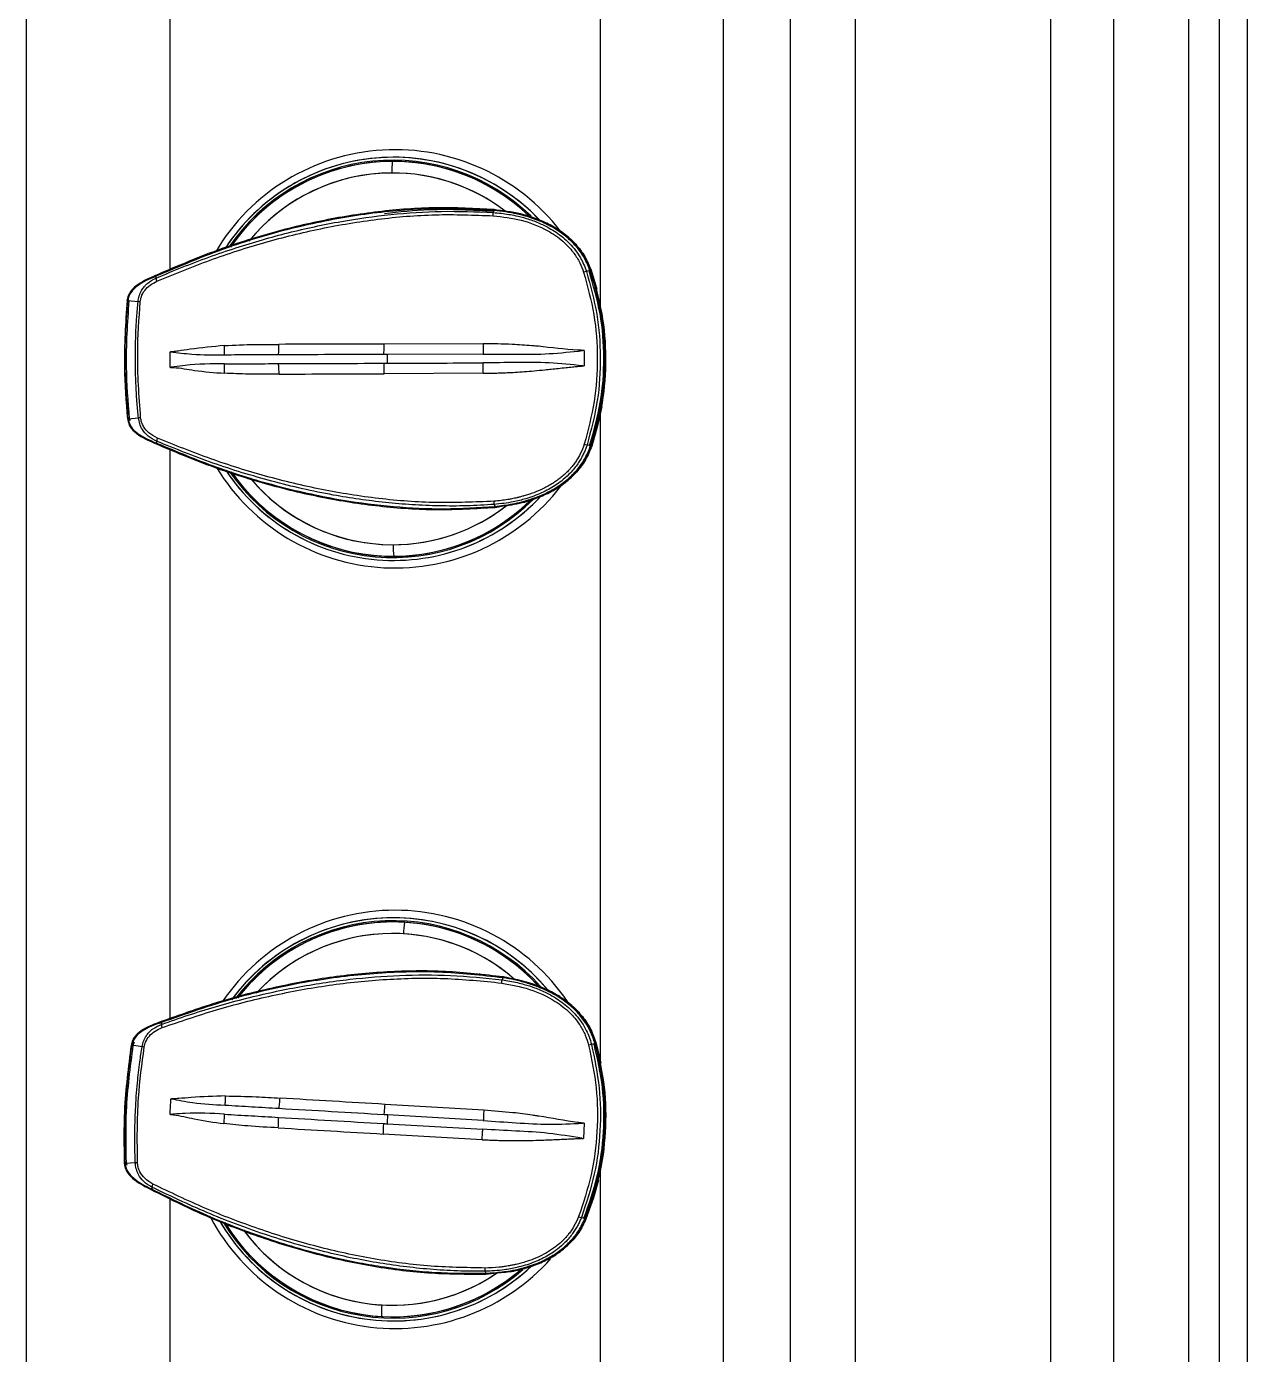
# Model space of a CAD drawing. Extents: x 525 to 613, y 487 to 635.
# Drawn here: x 604.5 to 612.53, y 561.15 to 569.88 of the extents above; entities that cross this region are included whole.
import ezdxf

# ---------------------------------------------------------------- set-up
doc = ezdxf.new("R2010")
doc.units = 0
doc.header["$MEASUREMENT"] = 0
doc.layers.add('1', color=4, linetype='Continuous')
doc.layers.add('STD TEST', color=3, linetype='Continuous')

# ---------------------------------------------------------------- blocks, each defined once
blk = doc.blocks.new('2023 VANGUARD')
at = {"layer": '1', "linetype": 'Continuous', "lineweight": 25}
blk.add_line((43.5708, -84.1416), (43.5708, -3), dxfattribs=at)
at = {"layer": '1', "color": 3, "linetype": 'Continuous', "lineweight": 25}
for p, q in [((43.3872, -83.7245), (43.3872, -3.4171)), ((43.1843, -83.4478), (43.1843, -3.6938)), ((42.6928, -82.8146), (42.6928, -4.327)), ((42.2749, -4.8358), (42.2749, -82.3058)), ((40.5639, -5.0708), (40.5639, -38.5012)), ((40.9939, -38.5708), (40.9939, -5.0708)), ((40.1244, -13.8724), (40.1244, -38.2906)), ((39.3168, -24.6645), (39.3168, -15.3647)), ((36.488, -24.4194), (36.488, -20.1895)), ((35.5428, -37.8119), (35.5428, -21.9122)), ((37.9478, -23.7017), (37.9478, -23.7019)), ((38.6159, -24.0257), (38.6114, -24.0379)), ((38.6159, -24.0257), (38.6162, -24.0247)), ((38.6359, -24.0219), (38.6178, -24.0187)), ((38.6186, -24.0188), (38.6178, -24.0187)), ((38.6186, -24.0188), (38.6372, -24.022)), ((38.6186, -24.0188), (38.6186, -24.0188)), ((38.6756, -24.025), (38.6748, -24.0249)), ((39.2475, -24.4188), (39.2246, -24.4255)), ((39.255, -24.4169), (39.2542, -24.4168)), ((39.255, -24.4169), (39.2932, -24.5423)), ((39.255, -24.4169), (39.255, -24.4169)), ((36.393, -24.4583), (36.3929, -24.4574)), ((36.3942, -24.4694), (36.393, -24.4583)), ((36.2759, -24.6248), (36.2088, -24.6181)), ((38.5444, -24.9009), (37.8937, -24.9024)), ((39.2089, -24.9454), (39.2092, -25.0455)), ((38.5456, -24.9692), (37.9152, -24.9711)), ((38.5452, -25.0947), (37.8944, -25.0977)), ((36.2116, -25.3941), (36.2786, -25.3869)), ((36.2181, -25.3934), (36.2239, -25.4064)), ((39.3168, -29.6534), (39.3168, -25.3561)), ((36.3969, -25.5525), (36.3968, -25.5534)), ((36.398, -25.5414), (36.3969, -25.5525)), ((39.2516, -25.5718), (39.2286, -25.5653)), ((39.2591, -25.5737), (39.2583, -25.5738)), ((39.2591, -25.5737), (39.2591, -25.5737)), ((36.488, -29.3439), (36.488, -25.5899)), ((38.6182, -25.9572), (38.6228, -25.9694)), ((38.6228, -25.9694), (38.6231, -25.9704)), ((38.6247, -25.9764), (38.6777, -25.9668)), ((38.6247, -25.9764), (38.6354, -25.9754)), ((38.6783, -25.9702), (38.6791, -25.9702)), ((37.9569, -26.2981), (37.957, -26.2983)), ((38.0281, -28.7039), (38.0281, -28.7041)), ((38.5224, -29.0441), (38.5215, -29.044)), ((38.6749, -29.0702), (38.6696, -29.0824)), ((38.6749, -29.0702), (38.6753, -29.0693)), ((38.678, -29.0634), (38.6772, -29.0633)), ((36.4295, -29.3641), (36.4294, -29.3632)), ((36.43, -29.3755), (36.4295, -29.3641)), ((36.2509, -29.4933), (36.2423, -29.5132)), ((39.2809, -29.5018), (39.2576, -29.5072)), ((39.2885, -29.5002), (39.2878, -29.5002)), ((39.2885, -29.5002), (39.3193, -29.6298)), ((39.2885, -29.5002), (39.2885, -29.5002)), ((36.3023, -29.5232), (36.2358, -29.5121)), ((38.5493, -29.9399), (37.8998, -29.9012)), ((38.5463, -30.0082), (37.917, -29.9711)), ((39.2098, -30.0253), (39.204, -30.1252)), ((38.5381, -30.1334), (37.8884, -30.0962)), ((36.1905, -30.2868), (36.2578, -30.2841)), ((36.1971, -30.2866), (36.2021, -30.3)), ((39.3168, -38.1518), (39.3168, -30.3054)), ((36.3656, -30.4565), (36.3655, -30.4574)), ((36.3674, -30.4457), (36.3656, -30.4565)), ((36.488, -38.2432), (36.488, -30.5154)), ((39.2137, -30.6529), (39.1911, -30.645)), ((39.221, -30.6551), (39.2203, -30.6551)), ((39.221, -30.6551), (39.221, -30.6551)), ((38.5577, -30.9984), (38.5614, -31.0107)), ((38.5614, -31.0107), (38.5617, -31.0117)), ((38.5629, -31.0177), (38.6502, -31.0074)), ((38.5638, -31.0176), (38.5629, -31.0177)), ((38.6335, -31.0094), (38.5638, -31.0176)), ((38.6336, -31.0118), (38.6481, -31.0019)), ((38.6507, -31.0118), (38.6515, -31.0117)), ((37.8766, -31.2959), (37.8766, -31.2961))]:
    blk.add_line(p, q, dxfattribs=at)
at = {"layer": '1', "color": 3, "linetype": 'Continuous', "lineweight": 25, "flags": 128}
for points in [[(39.3257, -25.313), (39.3003, -25.4324), (39.2591, -25.5737)], [(39.3036, -30.3991), (39.271, -30.5166), (39.221, -30.6551)], [(39.2775, -30.4823), (39.2674, -30.5155), (39.2176, -30.6536)]]:
    blk.add_lwpolyline(points, dxfattribs=at)
at = {"layer": '1', "color": 3, "linetype": 'Continuous', "lineweight": 25}
for centre, radius, start, end in [((37.9657, -24.9972), 1.3722, 37.51449, 149.25441), ((37.9561, -24.9973), 1.3226, 43.87561, 146.89902), ((37.9561, -24.9973), 1.3226, 43.22428, 146.74067), ((37.9523, -24.9973), 1.3036, 45.87784, 145.89157), ((37.9523, -24.9973), 1.2953, 46.23176, 145.6421), ((37.9527, -24.9978), 1.2959, 90.21659, 145.61544), ((37.9527, -24.9978), 1.2961, 90.21658, 145.58612), ((37.9523, -24.9973), 1.2955, 46.53663, 145.43064), ((38.5695, -23.7628), 0.6247, 174.41032, 181.39461), ((37.9522, -24.9973), 1.2956, 46.62195, 90.19605), ((37.9522, -24.9973), 1.2954, 46.64051, 90.19606), ((37.9495, -24.9978), 1.2198, 90.21434, 140.72396), ((37.9493, -24.9973), 1.2193, 52.64476, 140.48588), ((37.9492, -24.9973), 1.2193, 52.61521, 90.1989), ((38.4253, -24.0437), 0.1862, 355.23753, 1.78962), ((39.2789, -24.6544), 0.2353, 103.36301, 108.02749), ((37.5607, -25.0013), 1.7845, 341.35383, 19.05111), ((37.5628, -25.0013), 1.7865, 341.35383, 19.05111), ((36.4446, -24.4674), 0.0504, 182.24744, 207.04416), ((36.2613, -24.9646), 0.3401, 85.11171, 87.53066), ((36.2613, -25.0444), 0.3429, 272.89568, 275.29497), ((36.4484, -25.543), 0.0505, 153.36474, 178.16339), ((39.2818, -25.3345), 0.2369, 252.37834, 257.01226), ((37.9657, -25.0028), 1.3722, 211.26616, 322.60282), ((37.9561, -25.0027), 1.3226, 213.43684, 317.17885), ((37.9561, -25.0027), 1.3226, 213.48934, 317.10711), ((37.9523, -25.0027), 1.3036, 214.67212, 315.04547), ((37.9523, -25.0027), 1.2955, 214.83314, 313.88363), ((37.9523, -25.0027), 1.2953, 214.84218, 313.86709), ((37.9527, -25.0022), 1.296, 215.11326, 270.18976), ((37.9526, -25.0022), 1.2959, 215.14367, 270.18977), ((37.9493, -25.0027), 1.2193, 219.89058, 307.82528), ((37.9495, -25.0023), 1.2197, 219.94294, 270.19293), ((37.9492, -25.0026), 1.2194, 270.20911, 308.16719), ((37.9522, -25.0027), 1.2954, 270.21016, 313.85956), ((37.9522, -25.0027), 1.2956, 270.21017, 313.88026), ((38.432, -25.9527), 0.1863, 358.61567, 5.16618), ((38.5788, -26.2328), 0.6253, 179.01198, 185.99167), ((37.9658, -29.9972), 1.3721, 34.25768, 145.76526), ((37.9561, -29.9972), 1.3226, 40.10623, 143.63631), ((37.9561, -29.9972), 1.3226, 39.72423, 143.28724), ((37.9524, -29.9972), 1.3036, 41.88575, 142.62022), ((37.9526, -29.9976), 1.2957, 86.65788, 142.17089), ((37.9526, -29.9976), 1.2958, 86.65787, 142.13525), ((37.9524, -29.9972), 1.2955, 42.85265, 141.96702), ((37.9523, -29.9972), 1.2953, 42.55864, 141.74174), ((38.6511, -28.8039), 0.631, 170.89845, 177.83097), ((37.9521, -29.9975), 1.2958, 42.93574, 86.6378), ((37.9521, -29.9975), 1.2956, 42.95444, 86.63781), ((37.9494, -29.9976), 1.2196, 86.65572, 137.26746), ((37.9493, -29.9972), 1.2193, 48.957, 137.03762), ((37.9491, -29.9974), 1.2195, 48.94898, 86.64099), ((38.483, -29.0767), 0.1868, 351.70019, 358.25298), ((36.4805, -29.3767), 0.0506, 178.65583, 203.46013), ((37.5614, -29.9788), 1.7845, 337.80633, 15.50395), ((39.3013, -29.7532), 0.2498, 100.07704, 104.47251), ((37.5633, -29.9788), 1.7866, 347.57182, 15.50348), ((36.2626, -29.8877), 0.3667, 81.53705, 83.78143), ((36.2626, -29.9645), 0.3196, 269.14575, 271.72002), ((36.4176, -30.4505), 0.0504, 149.78485, 174.54749), ((39.2538, -30.4302), 0.2238, 248.82315, 253.72322), ((37.9657, -30.0027), 1.3722, 208.05098, 318.36434), ((37.956, -30.0027), 1.3226, 210.14411, 313.27715), ((37.956, -30.0027), 1.3227, 210.24953, 313.28008), ((37.9523, -30.0027), 1.3037, 211.1188, 310.94767), ((37.9523, -30.0027), 1.2955, 211.37042, 310.19669), ((37.9523, -30.0027), 1.2954, 211.37933, 310.18038), ((37.9528, -30.002), 1.2963, 211.67025, 266.63124), ((37.9528, -30.002), 1.2961, 211.69372, 266.63125), ((37.9492, -30.0027), 1.2193, 216.45208, 303.77767), ((37.9496, -30.0021), 1.22, 216.49372, 266.63456), ((38.3734, -30.9825), 0.1849, 355.05497, 1.63298), ((37.9523, -30.0029), 1.2954, 266.65182, 310.17519), ((37.9523, -30.0029), 1.2952, 266.65181, 310.15472), ((37.9492, -30.0028), 1.2192, 266.65086, 304.50464), ((38.4973, -31.2692), 0.6212, 175.45218, 182.46046)]:
    blk.add_arc(centre, radius, start, end, dxfattribs=at)
for points, knots in [([(38.6178, -24.0187), (38.4905, -24.0121), (38.2359, -23.9988), (37.8542, -24.0281), (37.4767, -24.0888), (37.1059, -24.1818), (36.7425, -24.3009), (36.5085, -24.4016), (36.3915, -24.452)], [0, 0, 0, 0, 0.166706, 0.33339, 0.500063, 0.66672, 0.833364, 1, 1, 1, 1]), ([(38.6162, -24.0247), (38.4749, -24.0178), (38.1916, -24.0041), (37.7662, -24.0439), (37.3206, -24.1277), (36.8585, -24.2606), (36.548, -24.3919), (36.3929, -24.4574)], [0, 0, 0, 0, 0.1853349, 0.3714122, 0.5584038, 0.7794438, 1, 1, 1, 1]), ([(36.3942, -24.4694), (36.4511, -24.4453), (36.5654, -24.3969), (36.7406, -24.3307), (36.9166, -24.2703), (37.091, -24.2169), (37.2637, -24.1703), (37.4369, -24.1299), (37.6611, -24.0859), (37.939, -24.0473), (38.273, -24.0243), (38.4978, -24.0333), (38.6114, -24.0379)], [0, 0, 0, 0, 0.082024, 0.164587, 0.247633, 0.327658, 0.40489, 0.482845, 0.561506, 0.704794, 0.850851, 1, 1, 1, 1]), ([(36.3997, -24.4904), (36.5156, -24.4424), (36.7475, -24.3465), (37.1083, -24.2309), (37.4767, -24.1392), (37.8518, -24.0775), (38.2312, -24.0451), (38.4843, -24.0545), (38.6109, -24.0592)], [0, 0, 0, 0, 0.166754, 0.333479, 0.500172, 0.666827, 0.833439, 1, 1, 1, 1]), ([(38.6157, -24.0313), (38.4735, -24.0231), (38.2332, -24.0094), (37.9942, -24.0354), (37.8967, -24.046)], [0, 0, 0, 0, 0.591959, 1, 1, 1, 1]), ([(38.6109, -24.0592), (38.6732, -24.0666), (38.7973, -24.0814), (38.9529, -24.1424), (39.0659, -24.2188), (39.119, -24.2746), (39.1551, -24.323), (39.1819, -24.3655), (39.1982, -24.4094), (39.2061, -24.4307)], [0, 0, 0, 0, 0.252442, 0.502952, 0.665116, 0.799001, 0.811084, 0.908696, 1, 1, 1, 1]), ([(38.6114, -24.0379), (38.6458, -24.0411), (38.6954, -24.0458), (38.7674, -24.06), (38.8329, -24.0769), (38.9069, -24.1033), (38.9887, -24.1428), (39.0743, -24.2001), (39.142, -24.2693), (39.1835, -24.332), (39.2076, -24.3784), (39.2187, -24.4091), (39.2246, -24.4255)], [0, 0, 0, 0, 0.134317, 0.19393, 0.286019, 0.397716, 0.499325, 0.639409, 0.796776, 0.872857, 0.932098, 1, 1, 1, 1]), ([(38.6157, -24.0313), (38.6157, -24.0308), (38.6159, -24.0295), (38.6161, -24.0276), (38.6165, -24.0251), (38.6169, -24.0225), (38.6173, -24.0204), (38.6176, -24.0189), (38.6177, -24.0188), (38.6178, -24.0187)], [0, 0, 0, 0, 0.055533, 0.165274, 0.342801, 0.555699, 0.762927, 0.910682, 1, 1, 1, 1]), ([(39.2475, -24.4188), (39.2365, -24.3917), (39.2147, -24.3383), (39.1646, -24.2674), (39.104, -24.205), (39.031, -24.1508), (38.9461, -24.1048), (38.8581, -24.0711), (38.7725, -24.048), (38.694, -24.0327), (38.6417, -24.0273), (38.6162, -24.0247)], [0, 0, 0, 0, 0.111062, 0.219204, 0.328205, 0.441569, 0.564532, 0.695225, 0.79984, 0.902244, 1, 1, 1, 1]), ([(39.2542, -24.4168), (39.2414, -24.3861), (39.2159, -24.3245), (39.1548, -24.2447), (39.0813, -24.1772), (38.9974, -24.1232), (38.9072, -24.0818), (38.7875, -24.0419), (38.6953, -24.0297), (38.6359, -24.0219)], [0, 0, 0, 0, 0.128434, 0.256796, 0.38504, 0.513123, 0.64103, 0.768776, 1, 1, 1, 1]), ([(38.675, -24.0286), (38.7216, -24.0349), (38.801, -24.0457), (38.9084, -24.0822), (38.9987, -24.1235), (39.0825, -24.1776), (39.1558, -24.2451), (39.2167, -24.3248), (39.2422, -24.3862), (39.255, -24.4169)], [0, 0, 0, 0, 0.191197, 0.325892, 0.460651, 0.595459, 0.730299, 0.865151, 1, 1, 1, 1]), ([(38.7415, -24.0402), (38.7433, -24.0403), (38.7456, -24.0406), (38.7479, -24.0413), (38.7485, -24.0414)], [0, 0, 0, 0, 0.7312572, 1, 1, 1, 1]), ([(39.2061, -24.4307), (39.2314, -24.523), (39.2821, -24.7075), (39.3022, -24.9951), (39.2841, -25.2828), (39.2348, -25.4678), (39.2101, -25.5602)], [0, 0, 0, 0, 0.249998, 0.499994, 0.750007, 1, 1, 1, 1]), ([(39.2246, -24.4255), (39.2502, -24.5187), (39.3008, -24.7025), (39.3214, -24.9895), (39.3045, -25.2798), (39.2542, -25.4689), (39.2286, -25.5653)], [0, 0, 0, 0, 0.250309, 0.493487, 0.741947, 1, 1, 1, 1]), ([(39.2413, -24.4209), (39.2415, -24.4209), (39.2418, -24.4208), (39.2429, -24.4204), (39.2455, -24.4195), (39.249, -24.4184), (39.253, -24.4172), (39.2539, -24.4169), (39.2542, -24.4168)], [0, 0, 0, 0, 0.021727, 0.048451, 0.136412, 0.464013, 0.814736, 1, 1, 1, 1]), ([(36.3915, -24.452), (36.3519, -24.4691), (36.292, -24.495), (36.2333, -24.5453), (36.2101, -24.5841), (36.206, -24.6064), (36.2039, -24.6175)], [0, 0, 0, 0, 0.4917854, 0.7431166, 0.8711461, 1, 1, 1, 1]), ([(36.3929, -24.4574), (36.3504, -24.4756), (36.2889, -24.5018), (36.2325, -24.5549), (36.2137, -24.5902), (36.2104, -24.6089), (36.2088, -24.6181)], [0, 0, 0, 0, 0.538397, 0.778103, 0.891276, 1, 1, 1, 1]), ([(36.2759, -24.6248), (36.278, -24.6118), (36.2822, -24.5858), (36.2968, -24.5531), (36.3133, -24.5287), (36.3269, -24.5138), (36.3513, -24.4915), (36.3745, -24.4796), (36.3942, -24.4694)], [0, 0, 0, 0, 0.1917153, 0.3827535, 0.5186202, 0.6209367, 0.6774605, 1, 1, 1, 1]), ([(36.2903, -24.6257), (36.2922, -24.6142), (36.2967, -24.5873), (36.3183, -24.5483), (36.3541, -24.5134), (36.3842, -24.4982), (36.3997, -24.4904)], [0, 0, 0, 0, 0.189796, 0.444631, 0.713682, 1, 1, 1, 1]), ([(36.3956, -24.4634), (36.3954, -24.463), (36.3949, -24.4618), (36.3942, -24.4601), (36.3934, -24.4578), (36.3925, -24.4554), (36.3918, -24.4535), (36.3914, -24.4521), (36.3915, -24.452), (36.3915, -24.452)], [0, 0, 0, 0, 0.055533, 0.165274, 0.342801, 0.555699, 0.762927, 0.910682, 1, 1, 1, 1]), ([(36.2039, -24.6175), (36.1941, -24.7627), (36.1764, -25.0219), (36.1974, -25.2808), (36.2067, -25.3947)], [0, 0, 0, 0, 0.55995, 1, 1, 1, 1]), ([(36.2116, -25.3941), (36.2015, -25.2648), (36.1813, -25.0062), (36.1997, -24.7475), (36.2088, -24.6181)], [0, 0, 0, 0, 0.499974, 1, 1, 1, 1]), ([(36.2154, -24.6187), (36.215, -24.6187), (36.2136, -24.6185), (36.2118, -24.6184), (36.2096, -24.6181), (36.2072, -24.6179), (36.2052, -24.6177), (36.2039, -24.6175), (36.2039, -24.6175), (36.2039, -24.6175)], [0, 0, 0, 0, 0.055533, 0.165274, 0.342801, 0.555699, 0.762927, 0.910682, 1, 1, 1, 1]), ([(36.2154, -24.6187), (36.2056, -24.7634), (36.188, -25.0218), (36.2089, -25.2799), (36.2181, -25.3934)], [0, 0, 0, 0, 0.559951, 1, 1, 1, 1]), ([(36.2786, -25.3869), (36.2756, -25.3558), (36.2689, -25.2863), (36.2617, -25.1707), (36.2573, -25.0271), (36.259, -24.8759), (36.2659, -24.7374), (36.2729, -24.6581), (36.2759, -24.6248)], [0, 0, 0, 0, 0.1227053, 0.274469, 0.4552956, 0.6869485, 0.868512, 1, 1, 1, 1]), ([(36.2929, -25.3859), (36.2827, -25.244), (36.2644, -24.9905), (36.2823, -24.7372), (36.2903, -24.6257)], [0, 0, 0, 0, 0.559943, 1, 1, 1, 1]), ([(36.4893, -24.955), (36.4885, -24.955), (36.4868, -24.955), (36.4852, -24.955), (36.4843, -24.955)], [0, 0, 0, 0, 0.5, 1, 1, 1, 1]), ([(36.4843, -24.955), (36.4844, -24.9717), (36.4844, -25.0051), (36.4846, -25.0385), (36.4847, -25.0551)], [0, 0, 0, 0, 0.5000003, 1, 1, 1, 1]), ([(36.8437, -24.9128), (36.7685, -24.9198), (36.6663, -24.9293), (36.5539, -24.9468), (36.5135, -24.952), (36.4986, -24.9534), (36.4943, -24.9538), (36.4914, -24.9542), (36.4899, -24.9548), (36.4893, -24.955)], [0, 0, 0, 0, 0.632717, 0.860019, 0.958232, 0.975919, 0.985986, 0.994959, 1, 1, 1, 1]), ([(36.8445, -24.975), (36.7731, -24.9757), (36.6543, -24.9769), (36.5364, -24.9613), (36.4893, -24.955)], [0, 0, 0, 0, 0.600626, 1, 1, 1, 1]), ([(36.8437, -24.9128), (36.9105, -24.9098), (37.0298, -24.9044), (37.1497, -24.9046), (37.2025, -24.9047)], [0, 0, 0, 0, 0.559819, 1, 1, 1, 1]), ([(36.8445, -24.975), (36.8448, -24.9656), (36.8455, -24.9468), (36.8443, -24.9241), (36.8437, -24.9128)], [0, 0, 0, 0, 0.4999718, 1, 1, 1, 1]), ([(37.1996, -24.9737), (37.2, -24.9689), (37.2009, -24.9594), (37.2018, -24.9422), (37.2024, -24.9238), (37.2025, -24.9111), (37.2025, -24.9047)], [0, 0, 0, 0, 0.24784, 0.500001, 0.75216, 1, 1, 1, 1]), ([(37.8937, -24.9024), (37.7782, -24.9028), (37.5473, -24.9036), (37.3174, -24.9043), (37.2025, -24.9047)], [0, 0, 0, 0, 0.5001275, 1, 1, 1, 1]), ([(37.8928, -24.9712), (37.893, -24.9665), (37.8932, -24.9569), (37.8935, -24.9398), (37.8937, -24.9215), (37.8937, -24.9087), (37.8937, -24.9024)], [0, 0, 0, 0, 0.247848, 0.500009, 0.752163, 1, 1, 1, 1]), ([(39.199, -24.9454), (39.1984, -24.9453), (39.1926, -24.944), (39.1816, -24.9437), (39.0853, -24.9384), (38.9945, -24.926), (38.9081, -24.9176), (38.9071, -24.9175), (38.9034, -24.9172), (38.8891, -24.9159), (38.833, -24.9111), (38.7155, -24.903), (38.6086, -24.9017), (38.5444, -24.9009)], [0, 0, 0, 0, 0.003082, 0.02725, 0.050121, 0.44553, 0.445662, 0.446817, 0.450122, 0.462785, 0.512261, 0.707506, 1, 1, 1, 1]), ([(38.5444, -24.9009), (38.5444, -24.9072), (38.5444, -24.9198), (38.5447, -24.938), (38.5451, -24.9549), (38.5455, -24.9645), (38.5456, -24.9692)], [0, 0, 0, 0, 0.247915, 0.499992, 0.752096, 1, 1, 1, 1]), ([(38.5456, -24.9692), (38.6179, -24.9695), (38.763, -24.9701), (38.9805, -24.9697), (39.1258, -24.9536), (39.199, -24.9454)], [0, 0, 0, 0, 0.329609, 0.661729, 1, 1, 1, 1]), ([(39.2089, -24.9454), (39.2072, -24.9454), (39.204, -24.9454), (39.2007, -24.9454), (39.199, -24.9454)], [0, 0, 0, 0, 0.5, 1, 1, 1, 1]), ([(36.8447, -25.0326), (36.7582, -25.0326), (36.6478, -25.0326), (36.5321, -25.0507), (36.5006, -25.055), (36.4926, -25.0558), (36.4905, -25.056), (36.49, -25.0561), (36.4898, -25.0561), (36.4897, -25.0561), (36.4897, -25.0561)], [0, 0, 0, 0, 0.730021, 0.931374, 0.982115, 0.995104, 0.998552, 0.999523, 0.999822, 1, 1, 1, 1]), ([(36.8443, -25.0948), (36.8449, -25.0835), (36.8459, -25.0608), (36.8451, -25.042), (36.8447, -25.0326)], [0, 0, 0, 0, 0.500027, 1, 1, 1, 1]), ([(37.1996, -24.9737), (37.14, -24.9739), (37.021, -24.9743), (36.9033, -24.9747), (36.8445, -24.975)], [0, 0, 0, 0, 0.500114, 1, 1, 1, 1]), ([(36.8447, -25.0326), (36.9035, -25.0324), (37.0212, -25.0321), (37.1402, -25.0316), (37.1998, -25.0314)], [0, 0, 0, 0, 0.499886, 1, 1, 1, 1]), ([(37.8928, -24.9712), (37.777, -24.9716), (37.5454, -24.9723), (37.3149, -24.9732), (37.1996, -24.9737)], [0, 0, 0, 0, 0.500038, 1, 1, 1, 1]), ([(37.1998, -25.0314), (37.3151, -25.031), (37.5456, -25.0304), (37.7772, -25.0294), (37.893, -25.029)], [0, 0, 0, 0, 0.499962, 1, 1, 1, 1]), ([(37.2032, -25.1003), (37.2031, -25.094), (37.203, -25.0812), (37.2023, -25.0628), (37.2012, -25.0457), (37.2003, -25.0361), (37.1998, -25.0314)], [0, 0, 0, 0, 0.2478444, 0.5000038, 0.7521632, 1, 1, 1, 1]), ([(37.9152, -24.971), (37.9108, -24.9711), (37.9033, -24.9712), (37.8959, -24.9712), (37.8928, -24.9712)], [0, 0, 0, 0, 0.5918667, 1, 1, 1, 1]), ([(37.8944, -25.0977), (37.8943, -25.0914), (37.8942, -25.0787), (37.8939, -25.0603), (37.8935, -25.0432), (37.8932, -25.0337), (37.893, -25.0289)], [0, 0, 0, 0, 0.247841, 0.499996, 0.752155, 1, 1, 1, 1]), ([(37.893, -25.029), (37.8968, -25.029), (37.9042, -25.029), (37.9117, -25.029), (37.9154, -25.029)], [0, 0, 0, 0, 0.499999, 1, 1, 1, 1]), ([(37.9152, -24.971), (37.915, -24.9753), (37.9147, -24.9838), (37.9146, -25), (37.9148, -25.0162), (37.9152, -25.0247), (37.9154, -25.029)], [0, 0, 0, 0, 0.250241, 0.499995, 0.749751, 1, 1, 1, 1]), ([(37.9154, -25.029), (38.0205, -25.0285), (38.2308, -25.0277), (38.4409, -25.0268), (38.546, -25.0264)], [0, 0, 0, 0, 0.500057, 1, 1, 1, 1]), ([(38.5452, -25.0947), (38.5452, -25.0884), (38.5451, -25.0758), (38.5453, -25.0576), (38.5455, -25.0406), (38.5458, -25.0311), (38.546, -25.0264)], [0, 0, 0, 0, 0.247871, 0.499983, 0.752103, 1, 1, 1, 1]), ([(38.5452, -25.0947), (38.5555, -25.0946), (38.5781, -25.0943), (38.6148, -25.0937), (38.6571, -25.0926), (38.705, -25.0908), (38.7584, -25.088), (38.8174, -25.084), (38.882, -25.0786), (38.9413, -25.073), (38.9946, -25.0675), (39.0412, -25.0624), (39.0878, -25.0574), (39.1298, -25.053), (39.1598, -25.05), (39.178, -25.0483), (39.1879, -25.0475), (39.1945, -25.0468), (39.1983, -25.0459), (39.1996, -25.0455)], [0, 0, 0, 0, 0.047083, 0.102822, 0.167172, 0.240062, 0.32144, 0.411316, 0.509842, 0.617397, 0.683425, 0.754852, 0.831571, 0.898217, 0.948338, 0.969627, 0.982103, 0.993555, 1, 1, 1, 1]), ([(39.1996, -25.0455), (39.1263, -25.0379), (38.9809, -25.0228), (38.7634, -25.0239), (38.6183, -25.0256), (38.546, -25.0264)], [0, 0, 0, 0, 0.338238, 0.670377, 1, 1, 1, 1]), ([(39.1996, -25.0455), (39.2012, -25.0455), (39.2044, -25.0455), (39.2076, -25.0455), (39.2092, -25.0455)], [0, 0, 0, 0, 0.5, 1, 1, 1, 1]), ([(36.4847, -25.0551), (36.4855, -25.0551), (36.4873, -25.0551), (36.4889, -25.0558), (36.4897, -25.0561)], [0, 0, 0, 0, 0.486281, 1, 1, 1, 1]), ([(36.4897, -25.0561), (36.4899, -25.0562), (36.4918, -25.0562), (36.4984, -25.0563), (36.551, -25.0589), (36.6661, -25.0818), (36.7784, -25.09), (36.8443, -25.0948)], [0, 0, 0, 0, 0.001608, 0.01565, 0.05589, 0.446078, 1, 1, 1, 1]), ([(37.2032, -25.1003), (37.136, -25.101), (37.0161, -25.1021), (36.8968, -25.097), (36.8443, -25.0948)], [0, 0, 0, 0, 0.560181, 1, 1, 1, 1]), ([(37.2032, -25.1003), (37.3181, -25.0999), (37.548, -25.099), (37.7789, -25.0982), (37.8944, -25.0977)], [0, 0, 0, 0, 0.499872, 1, 1, 1, 1]), ([(36.2181, -25.3934), (36.2177, -25.3935), (36.2164, -25.3936), (36.2146, -25.3938), (36.2123, -25.3941), (36.2099, -25.3943), (36.208, -25.3945), (36.2067, -25.3947), (36.2067, -25.3947), (36.2067, -25.3947)], [0, 0, 0, 0, 0.055533, 0.165274, 0.342801, 0.555699, 0.762927, 0.910682, 1, 1, 1, 1]), ([(36.2067, -25.3947), (36.2088, -25.4058), (36.2131, -25.428), (36.2365, -25.4667), (36.2957, -25.5166), (36.3557, -25.5421), (36.3954, -25.5589)], [0, 0, 0, 0, 0.12885, 0.256879, 0.508213, 1, 1, 1, 1]), ([(36.2116, -25.3941), (36.2132, -25.4033), (36.2166, -25.422), (36.2356, -25.4571), (36.2925, -25.5098), (36.3541, -25.5356), (36.3968, -25.5534)], [0, 0, 0, 0, 0.1087624, 0.2218972, 0.4616, 1, 1, 1, 1]), ([(36.398, -25.5414), (36.3782, -25.5313), (36.3416, -25.5126), (36.3055, -25.4699), (36.2856, -25.4276), (36.281, -25.4005), (36.2786, -25.3869)], [0, 0, 0, 0, 0.322452, 0.598474, 0.799025, 1, 1, 1, 1]), ([(36.4033, -25.5204), (36.3836, -25.5103), (36.3481, -25.4922), (36.3147, -25.4528), (36.2981, -25.4172), (36.2947, -25.3962), (36.2929, -25.3859)], [0, 0, 0, 0, 0.363335, 0.653348, 0.82864, 1, 1, 1, 1]), ([(36.3971, -25.5535), (36.3969, -25.5542), (36.3963, -25.5557), (36.3957, -25.5574), (36.3953, -25.5588), (36.3954, -25.5589), (36.3954, -25.5589)], [0, 0, 0, 0, 0.258324, 0.604251, 0.8509, 1, 1, 1, 1]), ([(36.3954, -25.5589), (36.5127, -25.6084), (36.7474, -25.7075), (37.1117, -25.824), (37.4832, -25.9144), (37.861, -25.9724), (38.243, -25.999), (38.4975, -25.9839), (38.6247, -25.9764)], [0, 0, 0, 0, 0.166636, 0.33328, 0.499937, 0.66661, 0.833294, 1, 1, 1, 1]), ([(36.3968, -25.5534), (36.5285, -25.6086), (36.7923, -25.7192), (37.203, -25.8443), (37.5922, -25.9289), (37.9556, -25.9746), (38.2901, -25.9915), (38.5122, -25.9774), (38.6231, -25.9704)], [0, 0, 0, 0, 0.187062, 0.374643, 0.561878, 0.70843, 0.854413, 1, 1, 1, 1]), ([(38.6182, -25.9572), (38.5576, -25.9608), (38.4371, -25.968), (38.2569, -25.9679), (38.079, -25.9605), (37.9034, -25.9457), (37.7303, -25.9241), (37.4801, -25.8832), (37.157, -25.8096), (36.7683, -25.6909), (36.5207, -25.5909), (36.398, -25.5414)], [0, 0, 0, 0, 0.079708, 0.15846, 0.236335, 0.313387, 0.38965, 0.46514, 0.646211, 0.824644, 1, 1, 1, 1]), ([(38.6175, -25.9359), (38.491, -25.9415), (38.2379, -25.9527), (37.8583, -25.923), (37.4828, -25.8639), (37.1138, -25.7748), (36.7522, -25.6618), (36.5196, -25.5675), (36.4033, -25.5204)], [0, 0, 0, 0, 0.166575, 0.333185, 0.499837, 0.666527, 0.833251, 1, 1, 1, 1]), ([(39.2101, -25.5602), (39.202, -25.5823), (39.1885, -25.6192), (39.1661, -25.6574), (39.1521, -25.6784), (39.1436, -25.6903), (39.1347, -25.7019), (39.1282, -25.7098), (39.1241, -25.7146), (39.1214, -25.7178), (39.1145, -25.7256), (39.1019, -25.7392), (39.0827, -25.758), (39.0592, -25.7784), (39.0334, -25.7982), (39.0156, -25.8103), (39.0037, -25.8179), (38.9801, -25.8328), (38.938, -25.8554), (38.8859, -25.8775), (38.8451, -25.8918), (38.8206, -25.8994), (38.8031, -25.9043), (38.7921, -25.9073), (38.782, -25.9098), (38.7756, -25.9114), (38.7728, -25.912), (38.7715, -25.9123), (38.771, -25.9125), (38.7707, -25.9125), (38.7706, -25.9125), (38.7706, -25.9126), (38.7706, -25.9126), (38.7705, -25.9126), (38.7705, -25.9126), (38.7705, -25.9126), (38.7705, -25.9126), (38.7702, -25.9126), (38.7693, -25.9129), (38.7573, -25.9157), (38.7368, -25.92), (38.687, -25.9291), (38.6479, -25.933), (38.6175, -25.9359)], [0, 0, 0, 0, 0.094564, 0.157962, 0.177954, 0.1964, 0.216676, 0.23695, 0.237506, 0.241865, 0.253961, 0.279453, 0.31664, 0.361916, 0.404993, 0.44719, 0.448763, 0.461839, 0.559544, 0.640686, 0.689597, 0.73344, 0.744279, 0.7628, 0.779099, 0.78627, 0.789425, 0.790813, 0.791424, 0.791693, 0.791811, 0.791863, 0.791904, 0.791905, 0.791908, 0.791921, 0.791969, 0.79216, 0.792919, 0.795947, 0.841684, 0.877266, 1, 1, 1, 1]), ([(39.2286, -25.5653), (39.226, -25.5732), (39.2205, -25.5896), (39.21, -25.6147), (39.1972, -25.6412), (39.1816, -25.6687), (39.1543, -25.7099), (39.1144, -25.7566), (39.0641, -25.8008), (39.0186, -25.8331), (38.9749, -25.8591), (38.9284, -25.8822), (38.8782, -25.9027), (38.8162, -25.9233), (38.7297, -25.9451), (38.6598, -25.9527), (38.6182, -25.9572)], [0, 0, 0, 0, 0.032343, 0.067621, 0.105834, 0.146976, 0.191052, 0.298234, 0.384938, 0.451123, 0.515508, 0.582863, 0.653192, 0.726484, 0.83706, 1, 1, 1, 1]), ([(38.6231, -25.9704), (38.662, -25.9657), (38.7417, -25.9561), (38.842, -25.9296), (38.9232, -25.8996), (38.9836, -25.8711), (39.0469, -25.834), (39.1107, -25.7856), (39.1704, -25.7229), (39.2196, -25.652), (39.2408, -25.5989), (39.2516, -25.5718)], [0, 0, 0, 0, 0.1490812, 0.3059578, 0.3942999, 0.4788421, 0.5602316, 0.6736479, 0.7827215, 0.8893082, 1, 1, 1, 1]), ([(39.2591, -25.5737), (39.2465, -25.6045), (39.2215, -25.6661), (39.1611, -25.7463), (39.0883, -25.8142), (39.0049, -25.8689), (38.9149, -25.911), (38.7895, -25.9537), (38.6911, -25.9673), (38.6255, -25.9763)], [0, 0, 0, 0, 0.125133, 0.250264, 0.375377, 0.500441, 0.625448, 0.750408, 1, 1, 1, 1]), ([(38.6777, -25.9668), (38.7252, -25.96), (38.8055, -25.9486), (38.9136, -25.9112), (39.0036, -25.8693), (39.0871, -25.8146), (39.1601, -25.7466), (39.2206, -25.6663), (39.2457, -25.6046), (39.2583, -25.5738)], [0, 0, 0, 0, 0.19438, 0.32825, 0.462288, 0.596508, 0.7309, 0.865415, 1, 1, 1, 1]), ([(39.2454, -25.5697), (39.2455, -25.5698), (39.2459, -25.5699), (39.2469, -25.5703), (39.2496, -25.5711), (39.253, -25.5722), (39.2571, -25.5734), (39.258, -25.5737), (39.2583, -25.5738)], [0, 0, 0, 0, 0.022801, 0.050088, 0.135437, 0.463573, 0.81489, 1, 1, 1, 1]), ([(38.6234, -25.9704), (38.6236, -25.9711), (38.6239, -25.9728), (38.6242, -25.9747), (38.6245, -25.9762), (38.6247, -25.9763), (38.6247, -25.9764)], [0, 0, 0, 0, 0.274611, 0.612941, 0.854174, 1, 1, 1, 1]), ([(38.7462, -25.9544), (38.743, -25.9552), (38.7357, -25.9571), (38.7282, -25.958), (38.724, -25.9584)], [0, 0, 0, 0, 0.437377, 1, 1, 1, 1]), ([(38.6772, -29.0633), (38.5505, -29.0488), (38.2973, -29.0198), (37.9144, -29.0253), (37.5339, -29.0625), (37.1581, -29.1323), (36.788, -29.2286), (36.5482, -29.3146), (36.4283, -29.3576)], [0, 0, 0, 0, 0.1667058, 0.33339, 0.5000627, 0.66672, 0.8333641, 1, 1, 1, 1]), ([(38.6753, -29.0693), (38.5346, -29.0537), (38.2527, -29.0224), (37.8257, -29.0357), (37.3757, -29.0916), (36.9063, -29.1956), (36.5883, -29.3074), (36.4294, -29.3632)], [0, 0, 0, 0, 0.185335, 0.371412, 0.558404, 0.779444, 1, 1, 1, 1]), ([(36.43, -29.3755), (36.4883, -29.355), (36.6053, -29.3138), (36.7843, -29.2587), (36.9637, -29.2093), (37.1411, -29.1669), (37.3163, -29.1311), (37.4917, -29.1015), (37.7181, -29.0716), (37.9979, -29.0502), (38.3327, -29.0479), (38.5566, -29.0708), (38.6696, -29.0824)], [0, 0, 0, 0, 0.0820239, 0.1645874, 0.2476333, 0.3276577, 0.4048897, 0.4828453, 0.5615064, 0.7047937, 0.8508512, 1, 1, 1, 1]), ([(36.4341, -29.3968), (36.5528, -29.3562), (36.7902, -29.275), (37.1575, -29.1821), (37.5308, -29.1134), (37.909, -29.075), (38.2897, -29.0662), (38.5418, -29.0911), (38.6678, -29.1036)], [0, 0, 0, 0, 0.166754, 0.333479, 0.500172, 0.666827, 0.833439, 1, 1, 1, 1]), ([(38.6743, -29.0758), (38.6744, -29.0753), (38.6746, -29.074), (38.675, -29.0721), (38.6755, -29.0697), (38.6761, -29.0671), (38.6766, -29.065), (38.677, -29.0635), (38.6771, -29.0634), (38.6772, -29.0633)], [0, 0, 0, 0, 0.055533, 0.165274, 0.342801, 0.555699, 0.762927, 0.910682, 1, 1, 1, 1]), ([(39.2809, -29.5018), (39.2716, -29.4741), (39.2532, -29.4194), (39.2075, -29.3455), (39.1509, -29.2795), (39.0814, -29.2208), (38.9995, -29.1697), (38.9138, -29.1306), (38.8298, -29.1022), (38.7523, -29.0821), (38.7006, -29.0735), (38.6753, -29.0693)], [0, 0, 0, 0, 0.111062, 0.219204, 0.328205, 0.441569, 0.564532, 0.695225, 0.79984, 0.902244, 1, 1, 1, 1]), ([(39.2878, -29.5002), (39.2769, -29.4687), (39.2552, -29.4057), (39.1992, -29.3222), (39.13, -29.2503), (39.0496, -29.1911), (38.9621, -29.1442), (38.8393, -29.0949), (38.742, -29.0759), (38.6772, -29.0633)], [0, 0, 0, 0, 0.1254544, 0.2508386, 0.3761085, 0.5012195, 0.62616, 0.7509429, 1, 1, 1, 1]), ([(38.678, -29.0634), (38.7429, -29.076), (38.8404, -29.095), (38.9634, -29.1445), (39.0509, -29.1915), (39.1311, -29.2507), (39.2002, -29.3226), (39.256, -29.4059), (39.2777, -29.4688), (39.2885, -29.5002)], [0, 0, 0, 0, 0.249572, 0.374545, 0.499578, 0.624656, 0.749764, 0.874883, 1, 1, 1, 1]), ([(38.6678, -29.1036), (38.7295, -29.1149), (38.8524, -29.1373), (39.004, -29.2079), (39.112, -29.2911), (39.1616, -29.3501), (39.1946, -29.4006), (39.2187, -29.4447), (39.2323, -29.4896), (39.2389, -29.5113)], [0, 0, 0, 0, 0.252442, 0.502952, 0.665116, 0.799001, 0.811084, 0.908696, 1, 1, 1, 1]), ([(38.6696, -29.0824), (38.7037, -29.0877), (38.7529, -29.0954), (38.8239, -29.1141), (38.8883, -29.135), (38.9605, -29.1659), (39.0397, -29.2105), (39.1215, -29.2729), (39.1849, -29.3462), (39.2225, -29.4114), (39.2436, -29.4591), (39.2527, -29.4905), (39.2576, -29.5072)], [0, 0, 0, 0, 0.134317, 0.19393, 0.286019, 0.397716, 0.499325, 0.639409, 0.796776, 0.872857, 0.932098, 1, 1, 1, 1]), ([(38.799, -29.0923), (38.8008, -29.0926), (38.8032, -29.0929), (38.8055, -29.0938), (38.806, -29.094)], [0, 0, 0, 0, 0.7677721, 1, 1, 1, 1]), ([(36.4283, -29.3576), (36.3878, -29.3723), (36.3264, -29.3944), (36.2646, -29.441), (36.2392, -29.4783), (36.2337, -29.5002), (36.2309, -29.5112)], [0, 0, 0, 0, 0.4917854, 0.7431166, 0.8711461, 1, 1, 1, 1]), ([(36.4294, -29.3632), (36.3859, -29.3787), (36.3229, -29.4011), (36.2633, -29.4505), (36.2423, -29.4846), (36.2379, -29.5031), (36.2358, -29.5121)], [0, 0, 0, 0, 0.5383972, 0.7781033, 0.891276, 1, 1, 1, 1]), ([(36.3023, -29.5232), (36.3052, -29.5104), (36.311, -29.4848), (36.3276, -29.453), (36.3455, -29.4296), (36.3601, -29.4156), (36.3858, -29.3949), (36.4097, -29.3844), (36.43, -29.3755)], [0, 0, 0, 0, 0.191715, 0.382753, 0.51862, 0.620937, 0.677461, 1, 1, 1, 1]), ([(36.3165, -29.5251), (36.3192, -29.5137), (36.3253, -29.4872), (36.3493, -29.4496), (36.3872, -29.417), (36.4182, -29.4037), (36.4341, -29.3968)], [0, 0, 0, 0, 0.189796, 0.444631, 0.713682, 1, 1, 1, 1]), ([(36.4318, -29.3694), (36.4316, -29.369), (36.4312, -29.3677), (36.4306, -29.3659), (36.4299, -29.3636), (36.4292, -29.3612), (36.4286, -29.3592), (36.4283, -29.3578), (36.4283, -29.3577), (36.4283, -29.3576)], [0, 0, 0, 0, 0.055533, 0.165274, 0.342801, 0.555699, 0.762927, 0.910682, 1, 1, 1, 1]), ([(39.2576, -29.5072), (39.2774, -29.6018), (39.3165, -29.7885), (39.3194, -30.0762), (39.2846, -30.3649), (39.2226, -30.5505), (39.1911, -30.645)], [0, 0, 0, 0, 0.2503087, 0.4934872, 0.741947, 1, 1, 1, 1]), ([(39.2746, -29.5035), (39.2748, -29.5035), (39.2752, -29.5034), (39.2762, -29.5031), (39.2789, -29.5024), (39.2824, -29.5015), (39.2865, -29.5004), (39.2874, -29.5002), (39.2878, -29.5002)], [0, 0, 0, 0, 0.021727, 0.048451, 0.136412, 0.464013, 0.814736, 1, 1, 1, 1]), ([(36.2309, -29.5112), (36.2121, -29.6555), (36.1785, -29.9131), (36.1834, -30.1728), (36.1855, -30.2871)], [0, 0, 0, 0, 0.5599502, 1, 1, 1, 1]), ([(36.1905, -30.2868), (36.1884, -30.1572), (36.1843, -29.8978), (36.2186, -29.6407), (36.2358, -29.5121)], [0, 0, 0, 0, 0.499974, 1, 1, 1, 1]), ([(36.2423, -29.5132), (36.2235, -29.657), (36.19, -29.9138), (36.1949, -30.1727), (36.1971, -30.2866)], [0, 0, 0, 0, 0.5599514, 1, 1, 1, 1]), ([(36.2423, -29.5132), (36.2418, -29.5131), (36.2405, -29.5129), (36.2388, -29.5126), (36.2365, -29.5122), (36.2341, -29.5118), (36.2322, -29.5115), (36.2309, -29.5112), (36.2309, -29.5112), (36.2309, -29.5112)], [0, 0, 0, 0, 0.055533, 0.165274, 0.342801, 0.555699, 0.762927, 0.910682, 1, 1, 1, 1]), ([(36.2578, -30.2841), (36.2567, -30.2529), (36.2543, -30.1831), (36.2543, -30.0673), (36.2588, -29.9237), (36.2699, -29.7728), (36.2853, -29.635), (36.2973, -29.5563), (36.3023, -29.5232)], [0, 0, 0, 0, 0.122705, 0.274469, 0.455296, 0.686948, 0.868512, 1, 1, 1, 1]), ([(36.2722, -30.284), (36.2707, -30.1417), (36.2681, -29.8876), (36.3018, -29.6359), (36.3165, -29.5251)], [0, 0, 0, 0, 0.559943, 1, 1, 1, 1]), ([(39.2389, -29.5113), (39.2584, -29.605), (39.2976, -29.7923), (39.2998, -30.0806), (39.264, -30.3666), (39.2033, -30.5481), (39.173, -30.6389)], [0, 0, 0, 0, 0.249998, 0.499994, 0.750007, 1, 1, 1, 1]), ([(36.8511, -29.8462), (36.7757, -29.8485), (36.6731, -29.8516), (36.5598, -29.8621), (36.5192, -29.8648), (36.5042, -29.8652), (36.4999, -29.8654), (36.497, -29.8656), (36.4954, -29.8661), (36.4949, -29.8663)], [0, 0, 0, 0, 0.632717, 0.860019, 0.958232, 0.975919, 0.985986, 0.994959, 1, 1, 1, 1]), ([(36.8481, -29.9084), (36.849, -29.8991), (36.8508, -29.8803), (36.851, -29.8576), (36.8511, -29.8462)], [0, 0, 0, 0, 0.499972, 1, 1, 1, 1]), ([(36.8511, -29.8462), (36.918, -29.8474), (37.0374, -29.8495), (37.1571, -29.8572), (37.2098, -29.8605)], [0, 0, 0, 0, 0.5598189, 1, 1, 1, 1]), ([(36.4899, -29.866), (36.4889, -29.8826), (36.4869, -29.9159), (36.485, -29.9492), (36.484, -29.9659)], [0, 0, 0, 0, 0.5, 1, 1, 1, 1]), ([(36.4949, -29.8663), (36.494, -29.8662), (36.4924, -29.8661), (36.4907, -29.866), (36.4899, -29.866)], [0, 0, 0, 0, 0.5, 1, 1, 1, 1]), ([(36.8481, -29.9084), (36.7768, -29.9047), (36.6582, -29.8985), (36.5415, -29.8755), (36.4949, -29.8663)], [0, 0, 0, 0, 0.600626, 1, 1, 1, 1]), ([(37.2026, -29.9293), (37.1431, -29.9258), (37.0243, -29.9188), (36.9068, -29.9119), (36.8481, -29.9084)], [0, 0, 0, 0, 0.500114, 1, 1, 1, 1]), ([(37.2026, -29.9293), (37.2033, -29.9246), (37.2048, -29.915), (37.2068, -29.898), (37.2085, -29.8796), (37.2093, -29.8669), (37.2098, -29.8605)], [0, 0, 0, 0, 0.24784, 0.5000008, 0.7521596, 1, 1, 1, 1]), ([(37.8947, -29.9699), (37.7791, -29.963), (37.5479, -29.9494), (37.3177, -29.936), (37.2026, -29.9293)], [0, 0, 0, 0, 0.500038, 1, 1, 1, 1]), ([(37.8998, -29.9012), (37.7845, -29.8944), (37.554, -29.8808), (37.3245, -29.8673), (37.2098, -29.8605)], [0, 0, 0, 0, 0.500128, 1, 1, 1, 1]), ([(37.8947, -29.9699), (37.8951, -29.9651), (37.8959, -29.9556), (37.8973, -29.9385), (37.8986, -29.9202), (37.8994, -29.9075), (37.8998, -29.9012)], [0, 0, 0, 0, 0.247848, 0.500009, 0.752163, 1, 1, 1, 1]), ([(38.5493, -29.9399), (38.5489, -29.9462), (38.5482, -29.9588), (38.5473, -29.977), (38.5467, -29.9939), (38.5465, -30.0035), (38.5463, -30.0082)], [0, 0, 0, 0, 0.247915, 0.499992, 0.752096, 1, 1, 1, 1]), ([(39.2, -30.0247), (39.1993, -30.0245), (39.1936, -30.0228), (39.1827, -30.0218), (39.0869, -30.0107), (38.997, -29.9927), (38.9113, -29.979), (38.9103, -29.9789), (38.9066, -29.9783), (38.8925, -29.9761), (38.8367, -29.9678), (38.72, -29.9526), (38.6133, -29.9447), (38.5493, -29.9399)], [0, 0, 0, 0, 0.003082, 0.02725, 0.050121, 0.44553, 0.445662, 0.446817, 0.450122, 0.462785, 0.512261, 0.707506, 1, 1, 1, 1]), ([(36.484, -29.9659), (36.4849, -29.9659), (36.4866, -29.966), (36.4882, -29.9668), (36.489, -29.9672)], [0, 0, 0, 0, 0.486281, 1, 1, 1, 1]), ([(36.8447, -29.966), (36.7584, -29.9605), (36.6482, -29.9536), (36.5316, -29.9645), (36.4999, -29.9668), (36.4919, -29.9671), (36.4898, -29.9672), (36.4893, -29.9672), (36.4891, -29.9672), (36.489, -29.9672), (36.489, -29.9672)], [0, 0, 0, 0, 0.7300209, 0.9313737, 0.9821148, 0.9951042, 0.9985521, 0.9995228, 0.9998221, 1, 1, 1, 1]), ([(36.489, -29.9672), (36.4892, -29.9672), (36.491, -29.9674), (36.4976, -29.968), (36.55, -29.9738), (36.6634, -30.0038), (36.7751, -30.019), (36.8405, -30.028)], [0, 0, 0, 0, 0.001608, 0.01565, 0.05589, 0.446078, 1, 1, 1, 1]), ([(36.8405, -30.028), (36.8418, -30.0167), (36.8442, -29.9941), (36.8446, -29.9754), (36.8447, -29.966)], [0, 0, 0, 0, 0.500027, 1, 1, 1, 1]), ([(37.1983, -30.0558), (37.1313, -30.0523), (37.0115, -30.0459), (36.8928, -30.0335), (36.8405, -30.028)], [0, 0, 0, 0, 0.560181, 1, 1, 1, 1]), ([(36.8447, -29.966), (36.9035, -29.9695), (37.0209, -29.9764), (37.1398, -29.9834), (37.1992, -29.9869)], [0, 0, 0, 0, 0.499886, 1, 1, 1, 1]), ([(37.1983, -30.0558), (37.1987, -30.0495), (37.1993, -30.0367), (37.1998, -30.0183), (37.1998, -30.0012), (37.1994, -29.9916), (37.1992, -29.9869)], [0, 0, 0, 0, 0.2478444, 0.5000038, 0.7521632, 1, 1, 1, 1]), ([(37.1992, -29.9869), (37.3143, -29.9937), (37.5445, -30.0074), (37.7757, -30.0208), (37.8913, -30.0275)], [0, 0, 0, 0, 0.499962, 1, 1, 1, 1]), ([(37.8884, -30.0962), (37.8887, -30.0899), (37.8894, -30.0771), (37.8902, -30.0588), (37.8909, -30.0418), (37.8911, -30.0322), (37.8913, -30.0275)], [0, 0, 0, 0, 0.247841, 0.499996, 0.752155, 1, 1, 1, 1]), ([(37.8913, -30.0275), (37.895, -30.0278), (37.9024, -30.0282), (37.9099, -30.0287), (37.9136, -30.0289)], [0, 0, 0, 0, 0.499999, 1, 1, 1, 1]), ([(37.917, -29.9711), (37.9126, -29.9709), (37.9051, -29.9706), (37.8977, -29.9701), (37.8947, -29.9699)], [0, 0, 0, 0, 0.591867, 1, 1, 1, 1]), ([(37.917, -29.9711), (37.9166, -29.9753), (37.9157, -29.9838), (37.9146, -30), (37.9138, -30.0162), (37.9137, -30.0247), (37.9136, -30.0289)], [0, 0, 0, 0, 0.250241, 0.499995, 0.749751, 1, 1, 1, 1]), ([(37.9136, -30.0289), (38.0186, -30.035), (38.2285, -30.0471), (38.4382, -30.0593), (38.5431, -30.0653)], [0, 0, 0, 0, 0.5000568, 1, 1, 1, 1]), ([(38.5463, -30.0082), (38.6185, -30.013), (38.7632, -30.0225), (38.9803, -30.0355), (39.1263, -30.0283), (39.2, -30.0247)], [0, 0, 0, 0, 0.329609, 0.661729, 1, 1, 1, 1]), ([(39.2098, -30.0253), (39.2081, -30.0252), (39.2049, -30.025), (39.2016, -30.0248), (39.2, -30.0247)], [0, 0, 0, 0, 0.5, 1, 1, 1, 1]), ([(37.1983, -30.0558), (37.3131, -30.0625), (37.5426, -30.076), (37.7731, -30.0894), (37.8884, -30.0962)], [0, 0, 0, 0, 0.499872, 1, 1, 1, 1]), ([(38.5381, -30.1334), (38.5385, -30.1271), (38.5392, -30.1145), (38.5405, -30.0964), (38.5418, -30.0795), (38.5427, -30.07), (38.5431, -30.0653)], [0, 0, 0, 0, 0.247871, 0.499983, 0.752103, 1, 1, 1, 1]), ([(39.1944, -30.1246), (39.1216, -30.1125), (38.9774, -30.0885), (38.7603, -30.0763), (38.6153, -30.069), (38.5431, -30.0653)], [0, 0, 0, 0, 0.338238, 0.670377, 1, 1, 1, 1]), ([(38.5381, -30.1334), (38.5485, -30.1339), (38.571, -30.135), (38.6076, -30.1367), (38.6499, -30.1382), (38.6979, -30.1394), (38.7514, -30.1399), (38.8105, -30.1395), (38.8753, -30.1381), (38.9348, -30.1361), (38.9884, -30.1339), (39.0351, -30.1317), (39.082, -30.1296), (39.1242, -30.1278), (39.1543, -30.1266), (39.1726, -30.1261), (39.1825, -30.1259), (39.1891, -30.1255), (39.193, -30.1249), (39.1944, -30.1246)], [0, 0, 0, 0, 0.047083, 0.102822, 0.167172, 0.240062, 0.32144, 0.411316, 0.509842, 0.617397, 0.683425, 0.754852, 0.831571, 0.898217, 0.948338, 0.969627, 0.982103, 0.993555, 1, 1, 1, 1]), ([(39.1944, -30.1246), (39.196, -30.1247), (39.1992, -30.1249), (39.2024, -30.1251), (39.204, -30.1252)], [0, 0, 0, 0, 0.5, 1, 1, 1, 1]), ([(36.1905, -30.2869), (36.1899, -30.2869), (36.1885, -30.2869), (36.1869, -30.287), (36.1856, -30.2871), (36.1856, -30.2871), (36.1855, -30.2871)], [0, 0, 0, 0, 0.234543, 0.591562, 0.84612, 1, 1, 1, 1]), ([(36.1855, -30.2871), (36.187, -30.2983), (36.1899, -30.3207), (36.2109, -30.3608), (36.2668, -30.4143), (36.3251, -30.4434), (36.3637, -30.4627)], [0, 0, 0, 0, 0.1288499, 0.2568789, 0.5082126, 1, 1, 1, 1]), ([(36.1905, -30.2868), (36.1916, -30.2961), (36.1938, -30.315), (36.2106, -30.3513), (36.2641, -30.4073), (36.324, -30.4369), (36.3655, -30.4574)], [0, 0, 0, 0, 0.1087624, 0.2218972, 0.4616, 1, 1, 1, 1]), ([(36.3674, -30.4457), (36.3483, -30.4344), (36.3129, -30.4135), (36.2795, -30.3686), (36.2623, -30.3252), (36.2593, -30.2978), (36.2579, -30.2841)], [0, 0, 0, 0, 0.322452, 0.598474, 0.799025, 1, 1, 1, 1]), ([(36.374, -30.4251), (36.355, -30.4138), (36.3207, -30.3935), (36.2898, -30.3521), (36.2755, -30.3155), (36.2733, -30.2944), (36.2722, -30.284)], [0, 0, 0, 0, 0.363335, 0.653348, 0.82864, 1, 1, 1, 1]), ([(36.3658, -30.4575), (36.3655, -30.4581), (36.3649, -30.4595), (36.3642, -30.4612), (36.3637, -30.4625), (36.3637, -30.4627), (36.3637, -30.4627)], [0, 0, 0, 0, 0.2563832, 0.6032155, 0.8505101, 1, 1, 1, 1]), ([(36.3637, -30.4627), (36.4778, -30.5194), (36.7059, -30.6328), (37.0622, -30.7717), (37.4274, -30.885), (37.801, -30.9663), (38.1806, -31.0166), (38.4355, -31.0173), (38.5629, -31.0177)], [0, 0, 0, 0, 0.166636, 0.33328, 0.499937, 0.66661, 0.833294, 1, 1, 1, 1]), ([(36.3655, -30.4574), (36.4935, -30.5206), (36.7499, -30.6474), (37.1522, -30.7977), (37.5354, -30.9063), (37.8953, -30.9744), (38.228, -31.012), (38.4506, -31.0118), (38.5617, -31.0117)], [0, 0, 0, 0, 0.187062, 0.374643, 0.561878, 0.70843, 0.854413, 1, 1, 1, 1]), ([(38.5577, -30.9985), (38.4969, -30.9983), (38.3762, -30.9981), (38.1964, -30.9868), (38.0192, -30.9684), (37.8449, -30.9427), (37.6735, -30.9104), (37.4263, -30.8542), (37.1084, -30.7607), (36.7278, -30.618), (36.4868, -30.5028), (36.3674, -30.4457)], [0, 0, 0, 0, 0.0797076, 0.1584602, 0.2363354, 0.3133872, 0.3896496, 0.4651402, 0.6462113, 0.8246439, 1, 1, 1, 1]), ([(38.5583, -30.9772), (38.4317, -30.975), (38.1784, -30.9705), (37.8013, -30.9174), (37.4302, -30.8351), (37.0674, -30.7233), (36.7135, -30.588), (36.4872, -30.4794), (36.374, -30.4251)], [0, 0, 0, 0, 0.166575, 0.333185, 0.499837, 0.666527, 0.833251, 1, 1, 1, 1]), ([(39.173, -30.6389), (39.1635, -30.6604), (39.1478, -30.6964), (39.123, -30.7332), (39.1077, -30.7533), (39.0985, -30.7646), (39.0889, -30.7756), (39.0819, -30.7831), (39.0776, -30.7876), (39.0747, -30.7906), (39.0673, -30.798), (39.0539, -30.8108), (39.0336, -30.8284), (39.0088, -30.8473), (38.9819, -30.8654), (38.9633, -30.8764), (38.951, -30.8833), (38.9265, -30.8967), (38.8831, -30.9167), (38.8297, -30.9355), (38.7882, -30.9473), (38.7632, -30.9533), (38.7454, -30.9571), (38.7343, -30.9594), (38.7241, -30.9613), (38.7176, -30.9625), (38.7147, -30.963), (38.7134, -30.9632), (38.7129, -30.9633), (38.7126, -30.9633), (38.7125, -30.9633), (38.7125, -30.9633), (38.7125, -30.9633), (38.7125, -30.9633), (38.7124, -30.9633), (38.7124, -30.9633), (38.7124, -30.9634), (38.7121, -30.9634), (38.7112, -30.9636), (38.699, -30.9656), (38.6783, -30.9687), (38.628, -30.9747), (38.5887, -30.9761), (38.5583, -30.9772)], [0, 0, 0, 0, 0.094564, 0.157962, 0.177954, 0.1964, 0.216676, 0.23695, 0.237506, 0.241865, 0.253961, 0.279453, 0.31664, 0.361916, 0.404993, 0.44719, 0.448763, 0.461839, 0.559544, 0.640686, 0.689597, 0.73344, 0.744279, 0.7628, 0.779099, 0.78627, 0.789425, 0.790813, 0.791424, 0.791693, 0.791811, 0.791863, 0.791904, 0.791905, 0.791908, 0.791921, 0.791969, 0.79216, 0.792919, 0.795947, 0.841684, 0.877266, 1, 1, 1, 1]), ([(39.1911, -30.645), (39.188, -30.6527), (39.1815, -30.6688), (39.1695, -30.6932), (39.1551, -30.7188), (39.1378, -30.7453), (39.108, -30.7847), (39.0653, -30.8289), (39.0124, -30.8699), (38.965, -30.8993), (38.9197, -30.9225), (38.8719, -30.9427), (38.8205, -30.9601), (38.7574, -30.9768), (38.6697, -30.9932), (38.5995, -30.9965), (38.5577, -30.9984)], [0, 0, 0, 0, 0.032343, 0.067621, 0.105834, 0.146976, 0.191052, 0.298234, 0.384938, 0.451123, 0.515508, 0.582863, 0.653192, 0.726484, 0.83706, 1, 1, 1, 1]), ([(38.5617, -31.0117), (38.6008, -31.0094), (38.6809, -31.0047), (38.7827, -30.9845), (38.8656, -30.9596), (38.9277, -30.935), (38.9931, -30.9018), (39.0598, -30.8575), (39.1233, -30.7986), (39.1768, -30.7309), (39.2012, -30.6792), (39.2137, -30.6529)], [0, 0, 0, 0, 0.1490812, 0.3059578, 0.3942999, 0.4788421, 0.5602316, 0.6736479, 0.7827215, 0.8893082, 1, 1, 1, 1]), ([(38.6502, -31.0074), (38.6867, -31.0044), (38.7562, -30.9986), (38.8553, -30.9704), (38.9478, -30.9343), (39.0344, -30.8849), (39.1115, -30.8216), (39.1769, -30.7452), (39.2058, -30.6852), (39.2203, -30.6551)], [0, 0, 0, 0, 0.155512, 0.295841, 0.436346, 0.577042, 0.717917, 0.858921, 1, 1, 1, 1]), ([(39.221, -30.6551), (39.2066, -30.6851), (39.1778, -30.7449), (39.1126, -30.8212), (39.0356, -30.8845), (38.9491, -30.934), (38.8566, -30.97), (38.7685, -30.9958), (38.7105, -31.001), (38.6853, -31.0033)], [0, 0, 0, 0, 0.147974, 0.295946, 0.443896, 0.591788, 0.739613, 0.887382, 1, 1, 1, 1]), ([(39.2076, -30.6504), (39.2077, -30.6504), (39.2081, -30.6506), (39.2091, -30.651), (39.2117, -30.652), (39.2151, -30.6533), (39.219, -30.6548), (39.2199, -30.655), (39.2203, -30.6551)], [0, 0, 0, 0, 0.0228007, 0.0500876, 0.1354369, 0.4635725, 0.81489, 1, 1, 1, 1]), ([(38.5621, -31.0116), (38.5622, -31.0124), (38.5623, -31.0141), (38.5626, -31.016), (38.5628, -31.0175), (38.5629, -31.0176), (38.5629, -31.0177)], [0, 0, 0, 0, 0.272759, 0.611953, 0.853802, 1, 1, 1, 1]), ([(38.6853, -31.0033), (38.6822, -31.0039), (38.675, -31.0052), (38.6677, -31.0056), (38.6635, -31.0058)], [0, 0, 0, 0, 0.437377, 1, 1, 1, 1])]:
    blk.add_open_spline(points, degree=3, knots=knots, dxfattribs=at)
for points in [[(39.2454, -25.5697), (39.2722, -25.4759), (39.3258, -25.2882), (39.3456, -24.995), (39.3237, -24.7019), (39.2688, -24.5146), (39.2413, -24.4209)], [(39.2583, -25.5738), (39.2853, -25.4792), (39.3393, -25.2902), (39.3593, -24.9949), (39.3372, -24.6998), (39.2819, -24.5112), (39.2542, -24.4168)], [(39.2076, -30.6504), (39.2401, -30.5584), (39.3053, -30.3743), (39.3432, -30.0829), (39.3395, -29.7891), (39.2962, -29.5987), (39.2746, -29.5035)], [(39.2203, -30.6551), (39.2531, -30.5625), (39.3187, -30.3771), (39.3568, -30.0837), (39.3531, -29.7878), (39.3095, -29.596), (39.2878, -29.5002)]]:
    blk.add_open_spline(points, degree=3, dxfattribs=at)
blk = doc.blocks.new('2026 Vanguard')
at = {"layer": 'STD TEST', "color": 1}
blk.add_blockref('2023 VANGUARD', (44.1613, 88.209), dxfattribs=at)

msp = doc.modelspace()

# ---------------------------------------------------------------- block references
at = {"layer": '1'}
msp.add_blockref('2026 Vanguard', (524.7985, 504.4821), dxfattribs=at)

doc.saveas('drawing.dxf')
